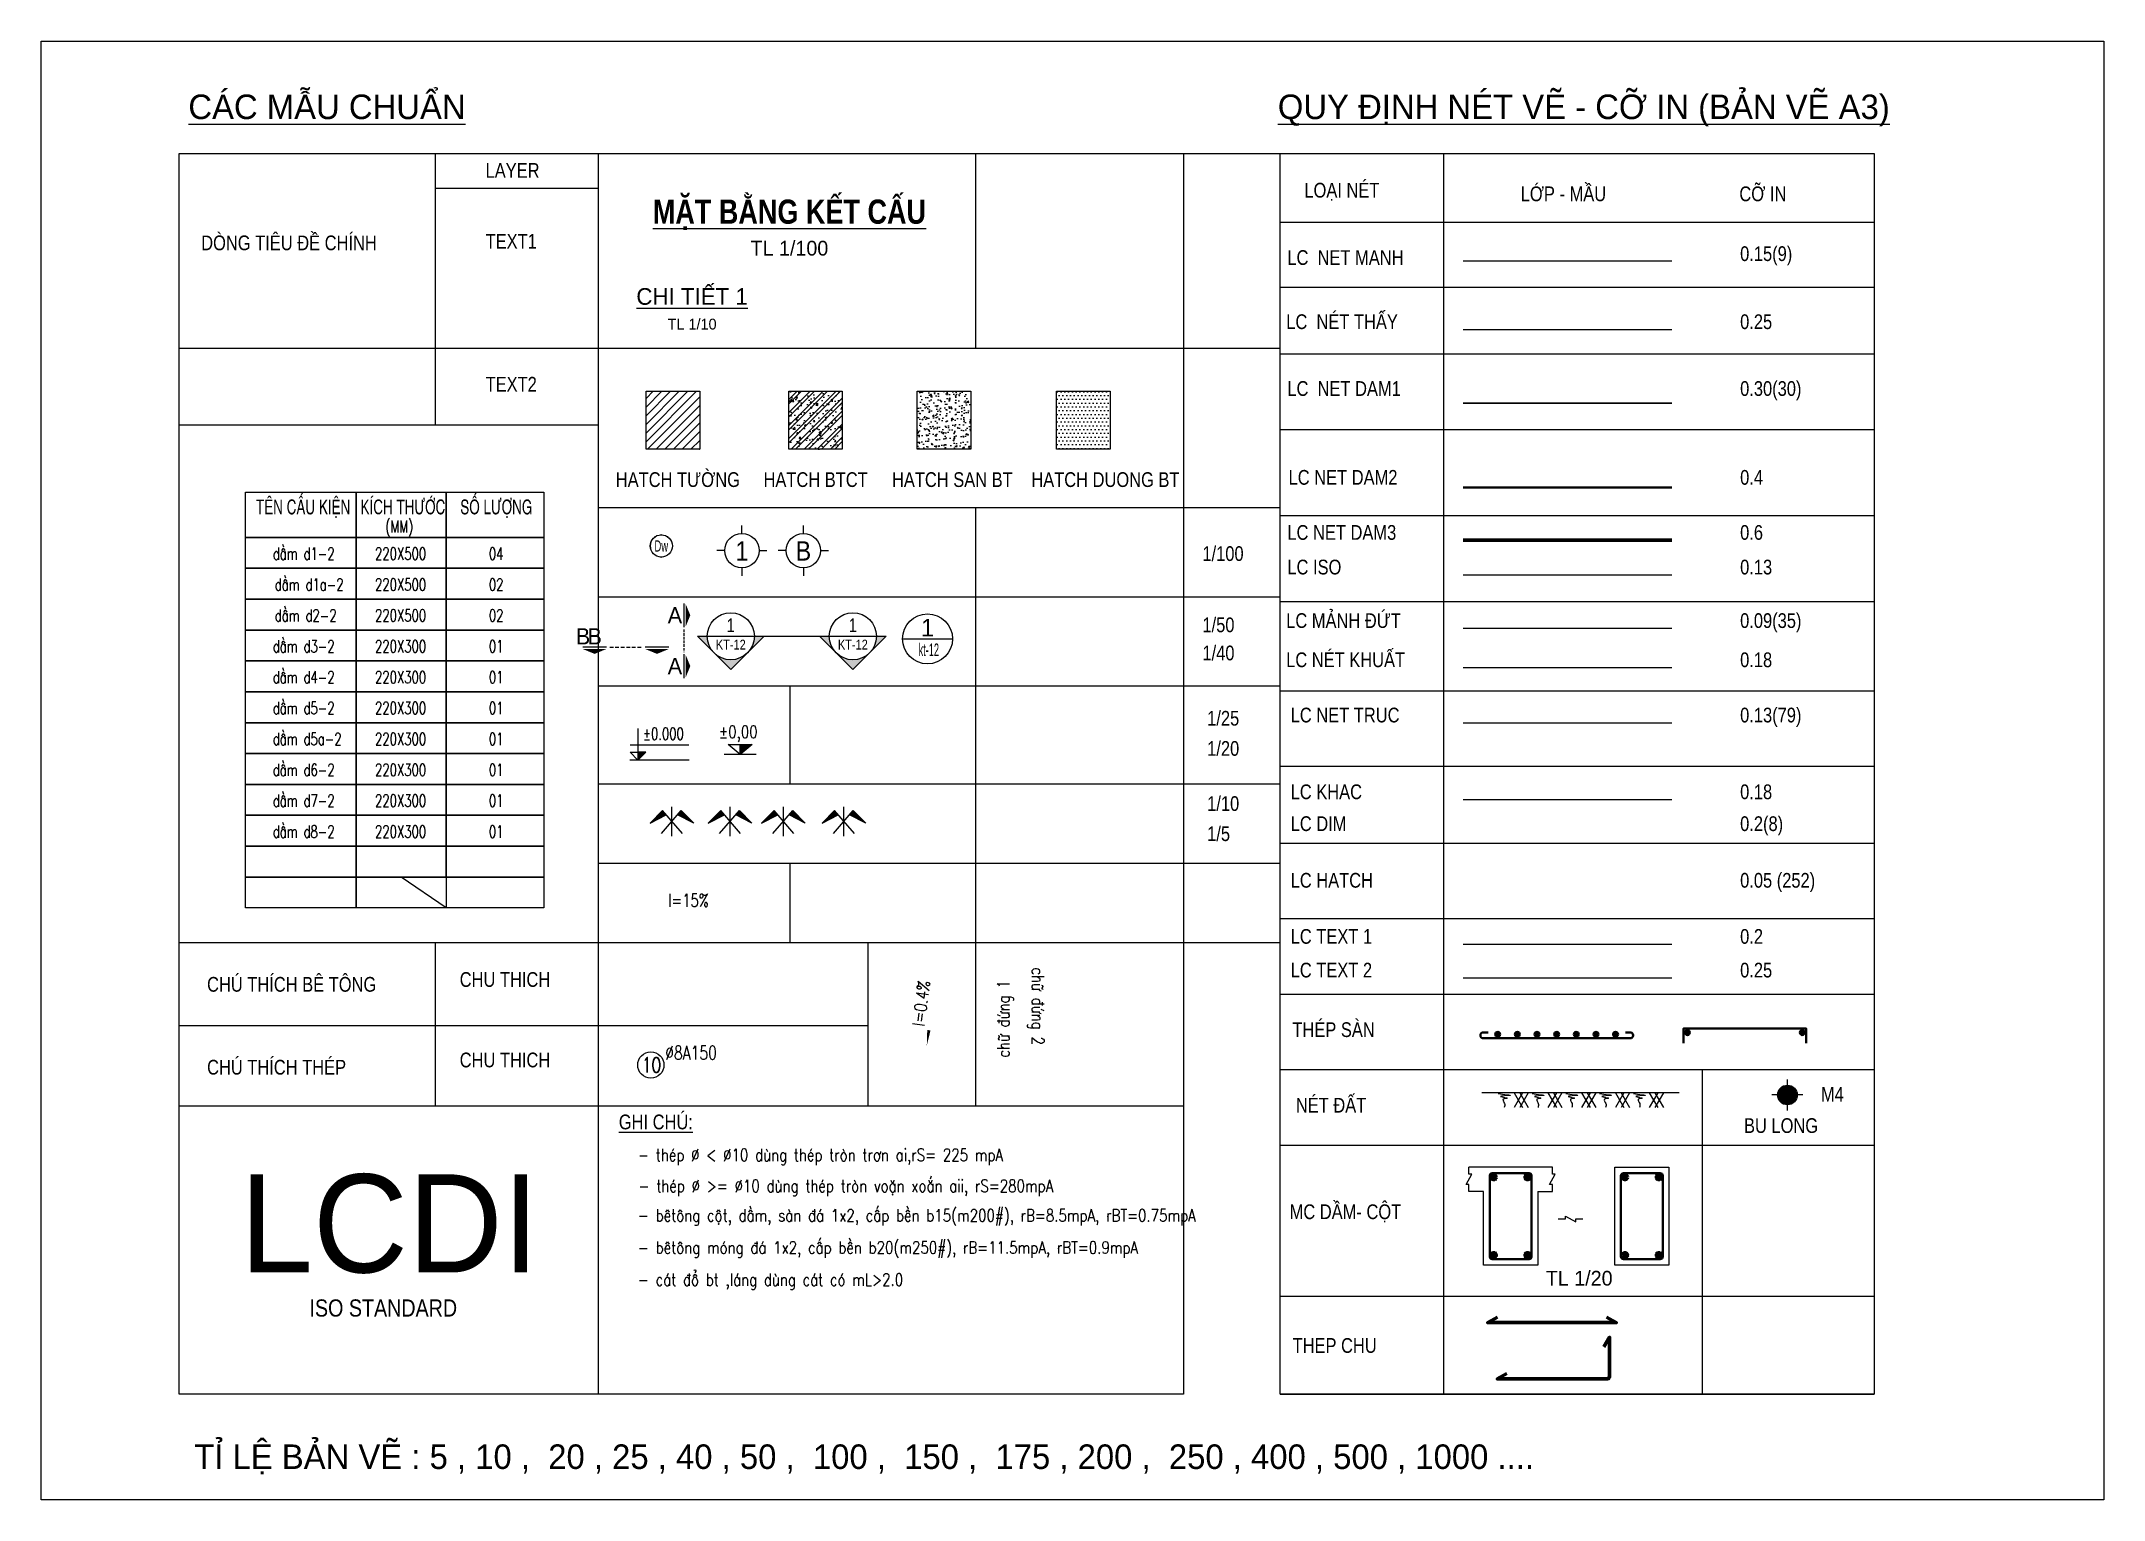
# Model space of a CAD drawing. Extents: x -326 to -87, y 337 to 506.
import ezdxf
from ezdxf.enums import TextEntityAlignment as Align

# ---------------------------------------------------------------- set-up
doc = ezdxf.new("R2010")
doc.units = 0
doc.header["$MEASUREMENT"] = 0
for name, pattern in [('CENTERX2', [4, 2.5, -0.5, 0.5, -0.5]), ('DASHDOT', [1, 0.5, -0.25, 0, -0.25]), ('HIDDEN', [0.375, 0.25, -0.125])]:
    doc.linetypes.add(name, pattern=pattern)
for name, color, linetype, lineweight in [('KICHTHUOC', 8, 'Continuous', 18), ('LC Dim', 8, 'Continuous', 18), ('LC Hatch', 252, 'Continuous', 9), ('LC Hatch @ 1 (1)', 252, 'Continuous', 0), ('LC ISO', 160, 'Continuous', 13), ('LC Khac', 4, 'Continuous', 9), ('LC MANH DUT', 35, 'HIDDEN', 5), ('LC Net dam 1', 30, 'Continuous', 30), ('LC Net dam2', 6, 'Continuous', 40), ('LC Net dam3', 1, 'Continuous', 60), ('LC Net khuat', 4, 'HIDDEN', 13), ('LC Net manh', 239, 'Continuous', 5), ('LC Net thay', 7, 'Continuous', 25), ('LC Net truc', 79, 'DASHDOT', 13), ('LC Text1', 3, 'Continuous', 20), ('LC Text2', 7, 'Continuous', 25), ('Text', 7, 'Continuous', 20), ('v-KICHTHUOC', 8, 'Continuous', 18), ('v-TEXT', 7, 'Continuous', 20)]:
    doc.layers.add(name, color=color, linetype=linetype, lineweight=lineweight)
doc.styles.add('arial', font='arial_0.ttf', dxfattribs={"width": 0.8})
doc.styles.add('Brief text', font='VHHELS.TTF')
doc.styles.add('General text 2', font='arial_0.ttf')
doc.styles.add('LC 1', font='VHAVANB.TTF')
doc.styles.add('LC 2', font='VHARIALN.TTF', dxfattribs={"width": 0.7})
doc.styles.add('LC 3', font='vnsimli.shx', dxfattribs={"width": 0.75})
doc.styles.add('LC3', font='VHARIALB.TTF', dxfattribs={"width": 0.8})
doc.styles.add('T1', font='Vnsimli.shx', dxfattribs={"width": 0.7})
doc.styles.add('T2', font='VHARIAL.TTF', dxfattribs={"width": 0.8})
doc.styles.add('text', font='hoatbif.shx', dxfattribs={"width": 0.7})
doc.styles.add('text1', font='VHHELS.TTF', dxfattribs={"width": 0.7, "height": 300})

# ---------------------------------------------------------------- blocks, each defined once
blk = doc.blocks.new('DXicon')
at = {"layer": 'LC Hatch', "ltscale": 50}
for points in [[(-1.15, 4.39), (-1.9, 5.26), (-4.45, 2.69)], [(4.45, 2.69), (1.9, 5.26), (1.15, 4.39)]]:
    blk.add_hatch(color=252, dxfattribs=at).paths.add_polyline_path(points)
at = {"layer": 'LC Net manh', "color": 8, "ltscale": 50}
for p, q in [((-1.9, 5.26), (-4.45, 2.69)), ((-4.45, 2.69), (-1.15, 4.39)), ((-2.13, 0.57), (1.9, 5.26)), ((2.13, 0.57), (-1.9, 5.26)), ((0, 0.04), (0, 6.04)), ((4.45, 2.69), (1.15, 4.39)), ((1.9, 5.26), (4.45, 2.69))]:
    blk.add_line(p, q, dxfattribs=at)
blk = doc.blocks.new('thep tron 2')
at = {"layer": 'LC Net dam2'}
for p, q in [((-0.5, 0.5), (0.5, 0.5)), ((0.35, 0.85), (-0.35, 0.15)), ((-0.35, 0.85), (0.35, 0.15)), ((0, 1), (0, 0))]:
    blk.add_line(p, q, dxfattribs=at)
blk.add_circle((0, 0.5), 0.5, dxfattribs=at)
blk = doc.blocks.new('theptron1')
at = {"layer": 'LC Net dam3'}
for p, q in [((-0.5, 0), (0.5, 0)), ((-0.35, 0.35), (0.35, -0.35)), ((0.35, 0.35), (-0.35, -0.35)), ((0, 0.5), (0, -0.5))]:
    blk.add_line(p, q, dxfattribs=at)
blk.add_circle((0, 0), 0.5, dxfattribs=at)
blk = doc.blocks.new('mat dat')
at = {"layer": 'LC Net manh'}
for p, q in [((2, 0), (3.73, -3)), ((3.73, 0), (2, -3)), ((3.15, 0), (4.88, -3)), ((4.88, 0), (3.15, -3))]:
    blk.add_line(p, q, dxfattribs=at)
blk.add_spline([(0, 0), (-1.21, -0.12), (1.21, -0.52), (-0.75, -0.75), (0.58, -1.1), (-0.23, -1.33), (0.06, -2.19), (0, -3)], degree=3, dxfattribs=at)
blk = doc.blocks.new('TTRUC')
at = {"layer": 'LC ISO'}
for p, q in [((0, 6.95), (0, 10.13)), ((-6.95, 0), (-10.13, 0)), ((6.95, 0), (10.13, 0)), ((0, -6.95), (0, -10.13))]:
    blk.add_line(p, q, dxfattribs=at)
at = {"layer": 'LC Net manh'}
blk.add_circle((0, 0), 6.95, dxfattribs=at)
blk = doc.blocks.new('TIEUDE1')
at = {"layer": 'LC Text2', "color": 7, "style": 'LC 1'}
blk.add_attdef('TIªU§Ò', text='', height=5, dxfattribs=at).set_placement((0, 0), align=Align.BOTTOM_CENTER)
blk.add_attdef('TL', text='', height=3, dxfattribs=at).set_placement((0, -2), align=Align.TOP_CENTER)
blk = doc.blocks.new('TIEUDE2')
at = {"layer": 'LC Text2', "color": 7, "style": 'LC 1'}
blk.add_attdef('%%UTIªU§Ò', text='', height=3.5, dxfattribs=at).set_placement((0, 0), align=Align.BOTTOM_CENTER)
blk.add_attdef('TL', text='', height=2.2, dxfattribs=at).set_placement((0, -1.8), align=Align.TOP_CENTER)
blk = doc.blocks.new('trich CT')
at = {"layer": 'LC ISO'}
blk.add_line((-500, 0), (500, 0), dxfattribs=at)
blk.add_circle((0, 0), 500, dxfattribs=at)
at = {"layer": 'LC Text1', "style": 'text1'}
blk.add_attdef('T', text='', height=350, dxfattribs=at).set_placement((0, 223), align=Align.MIDDLE_CENTER)
at = {"layer": 'LC Text1', "linetype": 'ByBlock', "style": 'text', "width": 0.7}
blk.add_attdef('KT', text='', height=250, dxfattribs=at).set_placement((0, -217), align=Align.MIDDLE_CENTER)
blk = doc.blocks.new('*U20')
at = {"layer": 'LC ISO'}
h = blk.add_hatch(color=256, dxfattribs=at)
h.paths.add_polyline_path([(0, -8.49), (4.24, -4.24, -0.198912), (0, -6, -0.198912), (-4.24, -4.24)])
h.paths.add_polyline_path([(8.49, 0), (6, 0, -0.198912), (4.24, -4.24)])
h.paths.add_polyline_path([(-4.24, -4.24, -0.198912), (-6, 0), (-8.49, 0)])
h = blk.add_hatch(color=256, dxfattribs=at)
h.paths.add_polyline_path([(31.08, -8.49), (35.32, -4.24, -0.198912), (31.08, -6, -0.198912), (26.84, -4.24)])
h.paths.add_polyline_path([(39.57, 0), (37.08, 0, -0.198912), (35.32, -4.24)])
h.paths.add_polyline_path([(26.84, -4.24, -0.198912), (25.08, 0), (22.59, 0)])
for p, q in [((-6, 0), (6, 0)), ((25.08, 0), (37.08, 0))]:
    blk.add_line(p, q, dxfattribs=at)
for points in [[(6, 0), (8.49, 0), (0, -8.49), (-8.49, 0), (-6, 0)], [(37.08, 0), (39.57, 0), (31.08, -8.49), (22.59, 0), (25.08, 0)]]:
    blk.add_lwpolyline(points, dxfattribs=at)
for centre in [(0, 0), (31.08, 0)]:
    blk.add_circle(centre, 6, dxfattribs=at)
at = {"layer": 'LC MANH DUT', "linetype": 'HIDDEN', "ltscale": 300}
blk.add_line((6, 0), (25.08, 0), dxfattribs=at)
at = {"layer": 'LC Text1', "style": 'Brief text', "width": 0.8, "flags": 8}
for tag, p in [('VIEW-NUMBER2', (0, 52)), ('VIEW-NUMBER1', (0, 0))]:
    blk.add_attdef(tag, text='', height=3.5, dxfattribs=at).set_placement(p, align=Align.BOTTOM_CENTER)
at = {"layer": 'LC Text1', "style": 'arial', "width": 0.8, "flags": 8}
for tag, p in [('SHEET-NUMBER2', (0, 51.13)), ('SHEET-NUMBER1', (0, -0.87))]:
    blk.add_attdef(tag, text='', height=2.5, dxfattribs=at).set_placement(p, align=Align.TOP_CENTER)
blk = doc.blocks.new('Caodo1')
at = {"layer": 'LC Text1'}
blk.add_hatch(color=4, dxfattribs=at).paths.add_polyline_path([(0, 200), (0, 0), (243, 200)])
at = {"layer": 'LC Text1', "color": 4}
for p, q in [((324, 0), (-324, 0)), ((0, 0), (0, 200))]:
    blk.add_line(p, q, dxfattribs=at)
blk.add_lwpolyline([(-243, 200), (243, 200), (0, 0), (0, 0)], close=True, dxfattribs=at)
at = {"layer": 'LC Text1', "color": 4, "style": 'T1', "width": 0.8}
blk.add_attdef('%%P0,00', text='', height=250, dxfattribs=at).set_placement((-39, 460), align=Align.MIDDLE_CENTER)
blk = doc.blocks.new('bu lon')
at = {"layer": 'LC Khac', "color": 9}
for p, q in [((0.79, 0), (-0.79, 0)), ((0, -0.79), (0, 0.79))]:
    blk.add_line(p, q, dxfattribs=at)
at = {"layer": 'LC Khac', "color": 7}
blk.add_circle((0, 0), 0.5, dxfattribs=at)
blk = doc.blocks.new('MM')
at = {"layer": 'LC Hatch', "color": 5, "const_width": 1.14}
for points in [[(-0.57, 0.01, -0.414214), (0, 0.58)], [(-0.57, 0.01, 0.414214), (0, -0.56)], [(0.57, 0, 0.414214), (0, 0.57)], [(0.57, 0.01, -0.414214), (0, -0.56)]]:
    blk.add_lwpolyline(points, format="xyb", dxfattribs=at)
at = {"layer": 'LC Khac', "xscale": 2.289702860291335, "yscale": 2.289702860291335, "zscale": 2.289702860291335}
blk.add_blockref('bu lon', (0, 0), dxfattribs=at)
blk = doc.blocks.new('CT')
at = {"layer": 'LC Text1', "lineweight": 15}
blk.add_hatch(color=4, dxfattribs=at).paths.add_polyline_path([(3.25, 1.6), (1.64, 1.6), (1.64, 0)])
at = {"layer": 'LC Text1', "color": 4, "lineweight": 15, "ltscale": 50}
for p, q in [((12.09, 0), (0, 0)), ((0.05, 3.14), (12, 3.14))]:
    blk.add_line(p, q, dxfattribs=at)
for points in [[(1.64, 6.43), (1.64, 0)], [(1.64, 0), (0.03, 1.6), (1.64, 1.6)], [(1.64, 0), (3.25, 1.6), (1.64, 1.6)]]:
    blk.add_lwpolyline(points, dxfattribs=at)
at = {"layer": 'LC Text1', "color": 4, "style": 'LC 3', "width": 0.75}
blk.add_attdef('CT', (1.91, 3.5), '', height=2.2, dxfattribs=at)
blk = doc.blocks.new('*U21')
at = {"layer": 'Defpoints'}
blk.add_lwpolyline([(0, 2.97), (-1.75, 2.41), (-2.83, 0.92), (-2.83, -0.92), (-1.75, -2.41), (0, -2.98), (1.75, -2.41), (2.83, -0.92), (2.83, 0.92), (1.75, 2.41)], close=True, dxfattribs=at)
at = {"layer": 'LC Text1', "style": 'General text 2', "width": 0.6, "flags": 8}
blk.add_attdef('SYMBOL', text='', height=3, dxfattribs=at).set_placement((0, 0), align=Align.MIDDLE_CENTER)
blk.add_wipeout([(0, 2.97), (-1.75, 2.41), (-2.83, 0.92), (-2.83, -0.92), (-1.75, -2.41), (0, -2.98), (1.75, -2.41), (2.83, -0.92), (2.83, 0.92), (1.75, 2.41)]).dxf.layer = 'LC Net manh'
at = {"layer": 'LC ISO'}
blk.add_circle((0, 0), 2.98, dxfattribs=at)
blk = doc.blocks.new('matcatdoc')
at = {"layer": 'LC Khac', "color": 1, "ltscale": 2}
for p, q in [((0, 485), (0, 0)), ((0, -550), (0, -1036))]:
    blk.add_line(p, q, dxfattribs=at)
for points in [[(134, 243, 0, 471, 0), (37, 243, 275, 275, 0)], [(134, -793, 0, 471, 0), (37, -793, 275, 275, 0)]]:
    blk.add_lwpolyline(points, format="xyseb", dxfattribs=at)
at = {"layer": 'LC MANH DUT', "ltscale": 200}
blk.add_line((0, -49), (0, -506), dxfattribs=at)
at = {"ltscale": 2, "style": 'LC 1'}
for p in [(-179, 243), (-179, -793)]:
    blk.add_attdef('LC', text='', height=330, dxfattribs=at).set_placement(p, align=Align.MIDDLE_CENTER)
blk = doc.blocks.new('*U19')
at = {"layer": 'LC Khac', "color": 1, "ltscale": 2}
for p, q in [((0, 0), (-485, 0)), ((1271, 0), (785, 0))]:
    blk.add_line(p, q, dxfattribs=at)
for points in [[(-243, -134, 0, 471, 0), (-243, -37, 275, 275, 0)], [(1028, -134, 0, 471, 0), (1028, -37, 275, 275, 0)]]:
    blk.add_lwpolyline(points, format="xyseb", dxfattribs=at)
at = {"layer": 'LC MANH DUT', "ltscale": 300}
blk.add_line((66, 0), (732, 0), dxfattribs=at)
at = {"ltscale": 2, "style": 'LC 1'}
for p in [(-243, 222), (1028, 222)]:
    blk.add_attdef('LC', text='', height=330, dxfattribs=at).set_placement(p, align=Align.MIDDLE_CENTER)
blk = doc.blocks.new('DODOC1')
at = {"layer": 'KICHTHUOC'}
blk.add_lwpolyline([(-630, 0, 0, 0, 0), (762, 0, 0, 66.7, 0), (443, 0, 66.7, 66.7, 0)], format="xyseb", dxfattribs=at)
at = {"layer": 'Text', "style": 'T1', "width": 0.8}
blk.add_attdef('DOC', text='', height=250, dxfattribs=at).set_placement((-79, 226), align=Align.MIDDLE_CENTER)

msp = doc.modelspace()

# ---------------------------------------------------------------- hatches: boundary and pattern name
at = {"layer": 'LC Hatch', "ltscale": 3}
h = msp.add_hatch(dxfattribs=at)
h.set_pattern_fill('AR-CONC', color=256, scale=0.2)
h.set_pattern_definition([(50, (-1.0692, 0), (1.4345204, -0.1255043), [0.15, -1.65]), (355, (-1.0692, 0), (-0.2775027, 1.5043843), [0.12, -1.32]), (100.4514, (-0.9496, -0.0105), (1.1570188, 1.378879), [0.1274804, -1.4022842]), (46.1842, (-1.0692, 0.4), (2.134482, -0.331038), [0.225, -2.475]), (96.6356, (-0.8913, 0.3724), (1.869325, 1.948236), [0.191221, -2.103426]), (351.1842, (-1.0692, 0.4), (1.869324, 1.948237), [0.18, -1.98]), (21, (-0.8692, 0.3), (1.193814, -0.8052378), [0.15, -1.65]), (326, (-0.8692, 0.3), (0.4866307, 1.4503), [0.12, -1.32]), (71.4514, (-0.7697, 0.2329), (1.6804453, 0.645061), [0.1274804, -1.4022842]), (37.5, (-1.0692, 0), (0.0243197, 0.6657877), [0, -1.304, 0, -1.34, 0, -1.325]), (7.5, (-1.0692, 0), (0.5261391, 0.7888234), [0, -0.764, 0, -1.274, 0, -0.505]), (327.5, (-1.5152, 0), (1.0676449, -0.04510974), [0, -0.5, 0, -1.56, 0, -2.07]), (317.5, (-1.7152, 0), (1.1663723, 0.20021), [0, -0.65, 0, -1.036, 0, -1.47])])
h.paths.add_polyline_path([(-218.05, 465.11), (-224.25, 465.11), (-224.25, 458.41), (-218.05, 458.41)])
h = msp.add_hatch(dxfattribs=at)
h.set_pattern_fill('DOTS', color=256, scale=7, angle=-6e-09)
h.paths.add_polyline_path([(-201.92, 465.11), (-208.12, 465.11), (-208.12, 458.41), (-201.92, 458.41)])
at = {"layer": 'LC Hatch @ 1 (1)', "ltscale": 2}
h = msp.add_hatch(dxfattribs=at)
h.set_pattern_fill('ANSI31', color=256, scale=5.688, angle=2.961e-09)
h.paths.add_polyline_path([(-249.45, 458.41), (-249.45, 465.11), (-255.65, 465.11), (-255.65, 458.41)])
h = msp.add_hatch(dxfattribs=at)
h.set_pattern_fill('BTCT', color=256, scale=0.284396)
h.set_pattern_definition([(50, (-252.8224, 812.4415), (2.039858, -0.1784645), [0.213297, -2.346266]), (355, (-252.8224, 812.4415), (-0.394603, 2.139203), [0.170638, -1.877013]), (100.4514, (-252.6524, 812.4266), (1.645257, 1.960737), [0.181274, -1.994019]), (46.1842, (-252.8224, 813.0103), (3.03519, -0.47073), [0.319945, -3.5194]), (96.6356, (-252.5694, 812.971), (2.658142, 2.77035), [0.271912, -2.991028]), (351.1842, (-252.8224, 813.0103), (2.65814, 2.770353), [0.255956, -2.81552]), (21, (-252.538, 812.8681), (1.697579, -1.1450314), [0.213297, -2.346266]), (326, (-252.538, 812.8681), (0.691979, 2.062297), [0.170638, -1.877013]), (71.4514, (-252.3965, 812.7727), (2.389558, 0.917263), [0.181274, -1.994019]), (37.5, (-252.8224, 812.4415), (0.0345821, 0.9467363), [0, -1.854261, 0, -1.9054522, 0, -1.8841225]), (7.5, (-252.8224, 812.4415), (0.748159, 1.1216906), [0, -1.086392, 0, -1.8116016, 0, -0.7180995]), (327.5, (-253.4566, 812.4415), (1.5181689, -0.0641451), [0, -0.7109896, 0, -2.2182877, 0, -2.943497]), (317.5, (-253.741, 812.4415), (1.6585573, 0.2846944), [0, -0.9242865, 0, -1.4731705, 0, -2.0903095]), (45, (-252.8224, 812.4415), (-0.7541184, 0.7541184), []), (45, (-252.3196, 812.4415), (-0.7541184, 0.7541184), [])])
h.paths.add_polyline_path([(-232.93, 465.11), (-239.13, 465.11), (-239.13, 458.41), (-232.93, 458.41)])

# ---------------------------------------------------------------- linework, layer by layer
at = {"layer": 'Defpoints', "ltscale": 0.2}
msp.add_lwpolyline([(-325.72, 505.66), (-86.82, 505.66), (-86.82, 336.73), (-325.72, 336.73)], close=True, dxfattribs=at)
at = {"layer": 'LC ISO', "ltscale": 0.5}
msp.add_line((-161.02, 443.86, 0), (-136.84, 443.86, 0), dxfattribs=at)
at = {"layer": 'LC Khac', "ltscale": 0.5}
msp.add_line((-161.02, 417.82, 0), (-136.84, 417.82, 0), dxfattribs=at)
at = {"layer": 'LC MANH DUT', "ltscale": 300}
msp.add_line((-161.02, 437.66, 0), (-136.84, 437.66, 0), dxfattribs=at)
at = {"layer": 'LC Net dam 1'}
msp.add_line((-161.02, 463.73, 0), (-136.84, 463.73, 0), dxfattribs=at)
at = {"layer": 'LC Net dam2', "ltscale": 5}
msp.add_line((-136.84, 453.95, 0), (-161.02, 453.95, 0), dxfattribs=at)
at = {"layer": 'LC Net dam2'}
msp.add_lwpolyline([(-142.23, 390.86), (-141.66, 390.86, -0.414214), (-141.34, 390.54), (-141.34, 390.5, -0.414214), (-141.66, 390.18), (-150.18, 390.18), (-158.7, 390.18, -0.414214), (-159.02, 390.5), (-159.02, 390.54, -0.414214), (-158.7, 390.86), (-158.13, 390.86)], format="xyb", dxfattribs=at)
msp.add_lwpolyline([(-135.51, 389.59), (-135.51, 391.29), (-121.29, 391.29), (-121.29, 389.59)], dxfattribs=at)
for points in [[(-157.94, 364.88), (-157.94, 374.26, -0.414214), (-157.65, 374.55), (-153.39, 374.55, -0.414214), (-153.1, 374.26), (-153.1, 364.88, -0.414214), (-153.39, 364.59), (-157.65, 364.59, -0.414214)], [(-142.74, 364.88), (-142.74, 374.26, -0.414214), (-142.45, 374.55), (-138.19, 374.55, -0.414214), (-137.9, 374.26), (-137.9, 364.88, -0.414214), (-138.19, 364.59), (-142.45, 364.59, -0.414214)]]:
    msp.add_lwpolyline(points, format="xyb", close=True, dxfattribs=at)
at = {"layer": 'LC Net dam3', "ltscale": 0.5}
msp.add_line((-161.02, 447.87, 0), (-136.84, 447.87, 0), dxfattribs=at)
at = {"layer": 'LC Net dam3', "ltscale": 5}
msp.add_lwpolyline([(-157.06, 357.88), (-158.17, 357.24), (-143.29, 357.24), (-144.4, 357.88)], dxfattribs=at)
at = {"layer": 'LC Net dam3'}
msp.add_lwpolyline([(-144.71, 354.44), (-144.07, 355.54), (-144.07, 351, -0.414214), (-144.35, 350.72), (-157.08, 350.72), (-155.97, 351.36)], format="xyb", dxfattribs=at)
at = {"layer": 'LC Net khuat', "ltscale": 300}
msp.add_line((-161.02, 433.11, 0), (-136.84, 433.11, 0), dxfattribs=at)
at = {"layer": 'LC Net manh'}
msp.add_line((-161.02, 480.23, 0), (-136.84, 480.23, 0), dxfattribs=at)
for points in [[(-160.35, 372.41), (-160.35, 373.23), (-160.68, 373.23), (-160.03, 374.44), (-160.35, 374.44), (-160.35, 375.26)], [(-150.68, 372.41), (-150.68, 373.23), (-151.01, 373.23), (-150.36, 374.44), (-150.68, 374.44), (-150.68, 375.26)], [(-150, 369.25), (-149.18, 369.25), (-149.18, 369.58), (-147.97, 368.92), (-147.97, 369.25), (-147.15, 369.25)]]:
    msp.add_lwpolyline(points, dxfattribs=at)
at = {"layer": 'LC Net thay'}
for p, q in [((-280.08, 492.66, 0), (-280.08, 461.22, 0)), ((-261.23, 492.66, 0), (-261.23, 348.95, 0)), ((-217.49, 492.66, 0), (-217.49, 470.12, 0)), ((-193.43, 492.66, 0), (-182.21, 492.66, 0)), ((-163.28, 492.66, 0), (-163.28, 348.95, 0)), ((-261.23, 488.62, 0), (-280.08, 488.62, 0)), ((-182.21, 484.69, 0), (-113.41, 484.69, 0)), ((-182.21, 477.17, 0), (-113.41, 477.17, 0)), ((-161.02, 472.27, 0), (-136.84, 472.27, 0)), ((-309.76, 470.12, 0), (-217.49, 470.12, 0)), ((-309.76, 470.12, 0), (-182.21, 470.12, 0)), ((-182.21, 469.45, 0), (-113.41, 469.45, 0)), ((-309.76, 461.22, 0), (-261.23, 461.22, 0)), ((-182.21, 460.67, 0), (-113.41, 460.67, 0)), ((-261.23, 451.65, 0), (-182.21, 451.65, 0)), ((-217.49, 451.65, 0), (-217.49, 382.34, 0)), ((-182.21, 450.72, 0), (-113.41, 450.72, 0)), ((-261.23, 441.31, 0), (-182.21, 441.31, 0)), ((-182.21, 440.77, 0), (-113.41, 440.77, 0)), ((-261.23, 430.98, 0), (-182.21, 430.98, 0)), ((-239.01, 430.98, 0), (-239.01, 419.65, 0)), ((-182.21, 430.43, 0), (-113.41, 430.43, 0)), ((-182.21, 421.68, 0), (-113.41, 421.68, 0)), ((-261.23, 419.65, 0), (-182.21, 419.65, 0)), ((-182.21, 412.79, 0), (-113.41, 412.79, 0)), ((-261.23, 410.44, 0), (-217.49, 410.44, 0)), ((-261.23, 410.44, 0), (-182.21, 410.44, 0)), ((-239.01, 410.44, 0), (-239.01, 401.27, 0)), ((-182.21, 404.04, 0), (-113.41, 404.04, 0)), ((-309.76, 401.27, 0), (-182.21, 401.27, 0)), ((-280.08, 401.27, 0), (-280.08, 382.34, 0)), ((-229.95, 382.34, 0), (-229.95, 401.27, 0)), ((-161.02, 397.18, 0), (-136.84, 397.18, 0)), ((-182.21, 395.3, 0), (-113.41, 395.3, 0)), ((-309.76, 391.65, 0), (-229.95, 391.65, 0)), ((-182.21, 386.55, 0), (-113.41, 386.55, 0)), ((-133.34, 386.55, 0), (-133.34, 348.95, 0)), ((-309.76, 382.34, 0), (-193.43, 382.34, 0)), ((-309.76, 382.34, 0), (-193.43, 382.34, 0)), ((-135.99, 383.86, 0), (-158.85, 383.86, 0)), ((-182.21, 377.81, 0), (-113.41, 377.81, 0)), ((-150.68, 375.26, 0), (-160.35, 375.26, 0)), ((-158.65, 372.41, 0), (-160.35, 372.41, 0)), ((-152.39, 372.41, 0), (-150.68, 372.41, 0)), ((-182.21, 360.31, 0), (-113.41, 360.31, 0)), ((-182.21, 348.95, 0), (-113.41, 348.95, 0))]:
    msp.add_line(p, q, dxfattribs=at)
for points in [[(-309.76, 492.66), (-193.43, 492.66), (-193.43, 348.95), (-309.76, 348.95)], [(-182.21, 492.66), (-113.41, 492.66), (-113.41, 348.95), (-182.21, 348.95)], [(-143.45, 375.26), (-137.19, 375.26), (-137.19, 363.88), (-143.45, 363.88)]]:
    msp.add_lwpolyline(points, close=True, dxfattribs=at)
msp.add_lwpolyline([(-152.39, 372.41), (-152.39, 363.88), (-158.65, 363.88), (-158.65, 372.41)], dxfattribs=at)
at = {"layer": 'LC Net truc', "linetype": 'CENTERX2', "ltscale": 200}
msp.add_line((-161.02, 426.71, 0), (-136.84, 426.71, 0), dxfattribs=at)
at = {"layer": 'LC Text1'}
msp.add_line((-161.02, 401.08, 0), (-136.84, 401.08, 0), dxfattribs=at)
at = {"layer": 'LC Text2', "ltscale": 2}
for points in [[(-255.65, 465.11), (-249.45, 465.11), (-249.45, 458.41), (-255.65, 458.41)], [(-239.13, 465.11), (-232.93, 465.11), (-232.93, 458.41), (-239.13, 458.41)], [(-224.25, 465.11), (-218.05, 465.11), (-218.05, 458.41), (-224.25, 458.41)], [(-208.12, 465.11), (-201.92, 465.11), (-201.92, 458.41), (-208.12, 458.41)]]:
    msp.add_lwpolyline(points, close=True, dxfattribs=at)
at = {"layer": 'LC Text2', "ltscale": 100}
msp.add_circle((-255.11, 387.08, 0), 1.52, dxfattribs=at)

# ---------------------------------------------------------------- block references
ref = msp.add_blockref('matcatdoc', (-251.3, 437.79, 0), dxfattribs=dict(xscale=0.005687917097509208, yscale=0.005687917097509208, zscale=0.005687917097509208))
ref.add_attrib('LC', 'A', dxfattribs={"ltscale": 2, "height": 1.88, "style": 'LC 1'}).set_placement((-252.32, 433.28, 0), align=Align.MIDDLE_CENTER)
ref.add_attrib('LC', 'A', dxfattribs={"ltscale": 2, "height": 1.88, "style": 'LC 1'}).set_placement((-252.32, 439.17, 0), align=Align.MIDDLE_CENTER)
ref = msp.add_blockref('*U19', (-260.24, 435.46, 0), dxfattribs=dict(xscale=0.005687917097509208, yscale=0.005687917097509208, zscale=0.005687917097509208))
ref.add_attrib('LC', 'B', dxfattribs={"ltscale": 2, "height": 1.88, "style": 'LC 1'}).set_placement((-262.97, 436.73, 0), align=Align.MIDDLE_CENTER)
ref.add_attrib('LC', 'B', dxfattribs={"ltscale": 2, "height": 1.88, "style": 'LC 1'}).set_placement((-261.62, 436.73, 0), align=Align.MIDDLE_CENTER)
at = {"layer": 'LC Dim'}
for p, xscale, yscale, zscale in [((-157.48, 374.09, 0), 0.5687917097507428, 0.5687917097507428, 0.5687917097507428), ((-153.56, 374.09, 0), -0.5687917097507428, 0.5687917097507419, 0.5687917097507419), ((-142.28, 374.09, 0), 0.5687917097507428, 0.5687917097507428, 0.5687917097507428), ((-138.36, 374.09, 0), -0.5687917097507428, 0.5687917097507419, 0.5687917097507419)]:
    msp.add_blockref('theptron1', p, dxfattribs=dict(at, xscale=xscale, yscale=yscale, zscale=zscale))
at = {"layer": 'LC Dim', "rotation": 180.0000000029612}
for p, xscale, yscale, zscale in [((-157.48, 365.05, 0), -0.5687917097507428, 0.5687917097507419, 0.5687917097507419), ((-153.56, 365.05, 0), 0.5687917097507428, 0.5687917097507428, 0.5687917097507428), ((-142.28, 365.05, 0), -0.5687917097507428, 0.5687917097507419, 0.5687917097507419), ((-138.36, 365.05, 0), 0.5687917097507428, 0.5687917097507428, 0.5687917097507428)]:
    msp.add_blockref('theptron1', p, dxfattribs=dict(at, xscale=xscale, yscale=yscale, zscale=zscale))
at = {"layer": 'LC Hatch', "xscale": 0.5687917097507428, "yscale": 0.5687917097507428, "zscale": 0.5687917097507428}
for p in [(-252.67, 413.56, 0), (-245.93, 413.56, 0), (-239.76, 413.56, 0), (-232.74, 413.56, 0)]:
    msp.add_blockref('DXicon', p, dxfattribs=at)
at = {"layer": 'LC ISO', "xscale": 0.2866267117083, "yscale": 0.2866267117083, "zscale": 0.2866267117083}
for p in [(-244.56, 446.66, 0), (-237.44, 446.66, 0)]:
    msp.add_blockref('TTRUC', p, dxfattribs=at)
at = {"layer": 'LC ISO'}
ref = msp.add_blockref('*U20', (-245.85, 436.74, 0), dxfattribs=dict(at, xscale=0.4550333678007365, yscale=0.4550333678007365, zscale=0.4550333678007365))
ref.add_attrib('VIEW-NUMBER1', '1', dxfattribs={"layer": 'LC Text1', "height": 1.59, "style": 'Brief text', "width": 0.8}).set_placement((-245.85, 436.74, 0), align=Align.BOTTOM_CENTER)
ref.add_attrib('SHEET-NUMBER1', 'KT-12', dxfattribs={"layer": 'LC Text1', "height": 1.138, "style": 'arial', "width": 0.8}).set_placement((-245.85, 436.34, 0), align=Align.TOP_CENTER)
ref.add_attrib('VIEW-NUMBER2', '1', dxfattribs={"layer": 'LC Text1', "height": 1.59, "style": 'Brief text', "width": 0.8}).set_placement((-231.71, 436.74, 0), align=Align.BOTTOM_CENTER)
ref.add_attrib('SHEET-NUMBER2', 'KT-12', dxfattribs={"layer": 'LC Text1', "height": 1.138, "style": 'arial', "width": 0.8}).set_placement((-231.71, 436.34, 0), align=Align.TOP_CENTER)
ref = msp.add_blockref('trich CT', (-223.06, 436.44, 0), dxfattribs=dict(at, xscale=0.005791924724436953, yscale=0.005791924724436953, zscale=0.005791924724436953))
ref.add_attrib('T', '1', dxfattribs={"layer": 'LC Text2', "height": 2.03, "style": 'text1'}).set_placement((-223.06, 437.73, 0), align=Align.MIDDLE_CENTER)
ref.add_attrib('KT', ' kt-12', dxfattribs={"layer": 'LC Text2', "linetype": 'ByBlock', "height": 1.448, "style": 'text', "width": 0.55}).set_placement((-223.06, 435.18, 0), align=Align.MIDDLE_CENTER)
at = {"layer": 'LC Khac', "xscale": 0.5687917097507428, "yscale": 0.5687917097507428, "zscale": 0.5687917097507428}
for p in [(-156.26, 383.86, 0), (-152.35, 383.86, 0), (-148.44, 383.86, 0), (-144.53, 383.86, 0), (-140.61, 383.86, 0)]:
    msp.add_blockref('mat dat', p, dxfattribs=at)
at = {"layer": 'LC MANH DUT', "xscale": 0.993651568707117, "yscale": 0.993651568707117, "zscale": 0.993651568707117}
msp.add_blockref('MM', (-123.46, 383.61, 0), dxfattribs=at)
at = {"layer": 'LC Net dam2', "xscale": 0.5687917097507428, "yscale": 0.5687917097507428, "zscale": 0.5687917097507428}
for p in [(-157.02, 390.35, 0), (-154.74, 390.35, 0), (-152.47, 390.35, 0), (-150.19, 390.35, 0), (-147.92, 390.35, 0), (-145.64, 390.35, 0), (-143.37, 390.35, 0)]:
    msp.add_blockref('thep tron 2', p, dxfattribs=at)
at = {"layer": 'LC Net dam2', "rotation": 180.0000000029612}
for p, xscale, yscale, zscale in [((-135.05, 391.12, 0), -0.5687917097507428, 0.5687917097507419, 0.5687917097507419), ((-121.74, 391.12, 0), 0.5687917097507428, 0.5687917097507428, 0.5687917097507428)]:
    msp.add_blockref('thep tron 2', p, dxfattribs=dict(at, xscale=xscale, yscale=yscale, zscale=zscale))
at = {"layer": 'LC Text1'}
ref = msp.add_blockref('CT', (-257.53, 422.39, 0), dxfattribs=dict(at, xscale=0.5687917097507428, yscale=0.5687917097507428, zscale=0.5687917097507428))
ref.add_attrib('CT', '%%P0.000', (-256.03, 424.74, 0), dxfattribs={"color": 3, "height": 1.411, "style": 'LC 3', "width": 0.7})
ref = msp.add_blockref('Caodo1', (-244.76, 423.06, 0), dxfattribs=dict(at, xscale=0.005687917097509208, yscale=0.005687917097509208, zscale=0.005687917097509208))
ref.add_attrib('%%P0,00', '%%p0,00', dxfattribs={"layer": 'LC Text2', "height": 1.422, "style": 'T1', "width": 0.8}).set_placement((-244.98, 425.67, 0), align=Align.MIDDLE_CENTER)
at = {"layer": 'LC Text2'}
ref = msp.add_blockref('TIEUDE1', (-239.06, 483.68, 0), dxfattribs=dict(at, xscale=0.5687917097507428, yscale=0.5687917097507428, zscale=0.5687917097507428))
ref.add_attrib('TIªU§Ò', '%%UmÆt b»ng kÕt cÊu', dxfattribs={"color": 7, "height": 2.801, "style": 'LC3', "width": 0.8}).set_placement((-239.06, 483.68, 0), align=Align.BOTTOM_CENTER)
ref.add_attrib('TL', 'TL 1/100', dxfattribs={"color": 7, "height": 1.706, "style": 'LC 1'}).set_placement((-239.06, 482.54, 0), align=Align.TOP_CENTER)
ref = msp.add_blockref('TIEUDE2', (-250.33, 474.55, 0), dxfattribs=dict(at, xscale=0.5687917097507428, yscale=0.5687917097507428, zscale=0.5687917097507428))
ref.add_attrib('%%UTIªU§Ò', '%%Uchi tiÕt 1', dxfattribs={"color": 7, "height": 1.9317, "style": 'LC 1'}).set_placement((-250.33, 474.55, 0), align=Align.BOTTOM_CENTER)
ref.add_attrib('TL', 'TL 1/10', dxfattribs={"color": 7, "height": 1.251, "style": 'LC 1'}).set_placement((-250.33, 473.52, 0), align=Align.TOP_CENTER)
at = {"layer": 'v-KICHTHUOC'}
ref = msp.add_blockref('DODOC1', (-222.57, 393.61), dxfattribs=dict(at, xscale=-0.005688000000000002, yscale=0.005688000000000002, zscale=0.005688000000000001, rotation=82.32757088871766))
ref.add_attrib('DOC', 'I=0.4%', dxfattribs={"layer": 'v-TEXT', "height": 1.422, "rotation": 82.3276, "style": 'T1', "width": 0.8}).set_placement((-223.79, 394.22), align=Align.MIDDLE_CENTER)

# ---------------------------------------------------------------- texts
at = {"layer": 'LC Text1', "ltscale": 0.2, "style": 'LC 1', "width": 0.9}
for s, p in [('1', (-244.56, 444.83, 0)), ('B', (-237.44, 444.83, 0))]:
    msp.add_text(s, height=2.24, dxfattribs=at).set_placement(p, align=Align.BOTTOM_CENTER)
at = {"layer": 'LC Text1', "style": 'LC 3', "width": 0.75}
msp.add_text(' I=15%%%', height=1.491, dxfattribs=at).set_placement((-253.87, 405.4, 0))
at = {"layer": 'LC Text1', "color": 3, "style": 'LC 3', "width": 0.8}
for s, rotation, p in [('ch÷ ®øng 2', 270, (-210.99, 398.36, 0)), ('ch÷ ®øng 1', 90, (-213.56, 387.94, 0))]:
    msp.add_text(s, height=1.422, rotation=rotation, dxfattribs=at).set_placement(p)
for s, p in [('- thÐp %%C < %%C10 dïng thÐp trßn tr¬n ai,rS= 225 mpA', (-256.59, 375.96, 0)), ('- thÐp %%C >= %%C10 dïng thÐp trßn voÆn xo¾n aii, rS=280mpA', (-256.53, 372.37, 0)), ('- bªt«ng cét, dÇm, sµn ®¸ 1x2, cÊp bÒn b15(m200#), rB=8.5mpA, rBT=0.75mpA', (-256.6, 368.95, 0)), ('- bªt«ng mãng ®¸ 1x2, cÊp bÒn b20(m250#), rB=11.5mpA, rBT=0.9mpA', (-256.6, 365.23, 0)), ('- c¸t ®æ bt ,l¸ng dïng c¸t cã mL>2.0', (-256.6, 361.51, 0))]:
    msp.add_text(s, height=1.422, dxfattribs=at).set_placement(p)
at = {"layer": 'LC Text2', "lineweight": -2}
for s, height, style, p in [('%%uc¸c mÉu chuÈn', 2.844, 'LC 1', (-308.68, 496.64, 0)), ('%%Uquy ®Þnh nÐt vÏ - cì in (b¶n vÏ A3)', 2.844, 'LC 1', (-182.49, 496.64, 0)), ('tl 1/20', 1.706, 'LC 1', (-151.45, 361.53, 0)), ('iso standard', 1.9908, 'LC 2', (-294.65, 357.94, 0)), ('tØ lÖ b¶n vÏ : 5 , 10 ,  20 , 25 , 40 , 50 ,  100 ,  150 ,  175 , 200 ,  250 , 400 , 500 , 1000 ....', 2.844, 'LC 1', (-308, 340.29, 0))]:
    msp.add_text(s, height=height, dxfattribs=dict(at, style=style)).set_placement(p)
at = {"layer": 'LC Text2', "style": 'T2', "width": 0.8}
for s, height, p in [('layer', 1.706, (-274.25, 489.84, 0)), ('lo¹i nÐt', 1.706, (-179.41, 487.55, 0)), ('Líp - mÇu', 1.706, (-154.36, 487.13, 0)), ('cì in', 1.706, (-129.03, 487.13, 0)), ('dßng tiªu ®Ò chÝnh', 1.7064, (-307.19, 481.45, 0)), ('text1', 1.706, (-274.25, 481.64, 0)), ('LC  Net manh', 1.7064, (-181.38, 479.75, 0)), ('0.15(9)', 1.706, (-128.94, 480.2, 0)), ('LC  nÐt thÊy', 1.7064, (-181.51, 472.32, 0)), ('0.25 ', 1.706, (-128.94, 472.32, 0)), ('text2', 1.706, (-274.25, 465.08, 0)), ('LC  Net dam1', 1.7064, (-181.38, 464.58, 0)), ('0.30(30)', 1.706, (-128.94, 464.58, 0)), ('HATCH T¦êNG', 1.7064, (-259.17, 454.03, 0)), ('HATCH BTCT', 1.706, (-242.06, 454.03, 0)), ('HATCH SAN BT', 1.7064, (-227.18, 454.03, 0)), ('HATCH DUONG BT', 1.7064, (-211.04, 454.03, 0)), ('LC Net dam2', 1.7064, (-181.24, 454.29, 0)), ('0.4', 1.706, (-128.94, 454.29, 0)), ('LC Net dam3', 1.7064, (-181.38, 447.91, 0)), ('0.6', 1.706, (-128.94, 447.91, 0)), ('1/100', 1.706, (-191.22, 445.46, 0)), ('LC iso', 1.706, (-181.38, 443.9, 0)), ('0.13', 1.706, (-128.94, 443.9, 0)), ('LC m¶nh ®øt', 1.7064, (-181.52, 437.7, 0)), ('1/50', 1.706, (-191.22, 437.21, 0)), ('0.09(35)', 1.706, (-128.94, 437.7, 0)), ('1/40', 1.706, (-191.22, 433.95, 0)), ('LC nÐt khuÊt', 1.7064, (-181.52, 433.16, 0)), ('0.18', 1.706, (-128.94, 433.16, 0)), ('1/25', 1.706, (-190.67, 426.39, 0)), ('LC Net truc', 1.7064, (-181, 426.76, 0)), ('0.13(79)', 1.706, (-128.94, 426.76, 0)), ('1/20', 1.706, (-190.67, 422.89, 0)), ('1/10', 1.706, (-190.67, 416.51, 0)), ('LC khac', 1.706, (-181, 417.87, 0)), ('0.18', 1.706, (-128.94, 417.87, 0)), ('LC dim', 1.706, (-181, 414.18, 0)), ('0.2(8)', 1.706, (-128.94, 414.18, 0)), ('1/5', 1.706, (-190.67, 413.02, 0)), ('LC Hatch', 1.706, (-181, 407.62, 0)), ('0.05 (252)', 1.706, (-128.94, 407.62, 0)), ('LC text 1', 1.706, (-181, 401.12, 0)), ('0.2', 1.706, (-128.94, 401.12, 0)), ('LC text 2', 1.706, (-181, 397.22, 0)), ('0.25', 1.706, (-128.94, 397.22, 0)), ('chó thÝch bª t«ng', 1.7064, (-306.51, 395.57, 0)), ('chu thich', 1.706, (-277.25, 396.13, 0)), ('thÐp sµn', 1.706, (-180.8, 390.32, 0)), ('chó thÝch thÐp', 1.7064, (-306.51, 385.97, 0)), ('chu thich', 1.706, (-277.25, 386.81, 0)), ('nÐt ®Êt', 1.706, (-180.4, 381.57, 0)), ('m4', 1.706, (-119.58, 382.84, 0)), ('%%Ughi chó:', 1.7064, (-258.82, 379.63, 0)), ('bu long', 1.706, (-128.49, 379.21, 0)), ('mc dÇm- cét', 1.7064, (-181.12, 369.23, 0)), ('thep chu', 1.706, (-180.78, 353.74, 0))]:
    msp.add_text(s, height=height, dxfattribs=at).set_placement(p)
at = {"layer": 'LC Text2', "ltscale": 100, "style": 'LC 3', "width": 0.75}
msp.add_text('10', height=1.738, dxfattribs=at).set_placement((-255.03, 387.08, 0), align=Align.MIDDLE_CENTER)
at = {"layer": 'LC Text2', "linetype": 'ByBlock', "style": 'LC 3', "width": 0.75}
msp.add_text('%%C8A150', height=1.58, dxfattribs=at).set_placement((-253.45, 387.71, 0))
at = {"layer": 'LC Text2', "lineweight": -2, "style": 'LC 1'}
msp.add_text('LCDI', height=11.376, dxfattribs=at).set_placement((-285.37, 368.74, 0), align=Align.MIDDLE)

# ---------------------------------------------------------------- next in the draw order: wipeouts: each hides what was drawn before it
at = {"ltscale": 500}
msp.add_wipeout([(-302.04, 453.42), (-267.49, 453.42), (-267.49, 405.27), (-302.04, 405.27)], dxfattribs=at).translate(0, 0, 0).dxf.layer = 'LC Net truc'

# ---------------------------------------------------------------- next in the draw order: linework, layer by layer
at = {"layer": 'LC Dim', "ltscale": 3}
msp.add_lwpolyline([(-325.72, 505.66), (-86.83, 505.66), (-86.83, 336.73), (-325.72, 336.73)], close=True, dxfattribs=at)
at = {"layer": 'LC MANH DUT', "ltscale": 500}
for points in [[(-302.04, 453.42), (-289.24, 453.42), (-289.24, 448.18), (-302.04, 448.18)], [(-289.24, 453.42), (-278.83, 453.42), (-278.83, 448.18), (-289.24, 448.18)], [(-278.83, 453.42), (-267.49, 453.42), (-267.49, 448.18), (-278.83, 448.18)], [(-302.04, 448.18), (-289.24, 448.18), (-289.24, 444.61), (-302.04, 444.61)], [(-289.24, 448.18), (-278.83, 448.18), (-278.83, 444.61), (-289.24, 444.61)], [(-278.83, 448.18), (-267.49, 448.18), (-267.49, 444.61), (-278.83, 444.61)], [(-302.04, 444.61), (-289.24, 444.61), (-289.24, 441.03), (-302.04, 441.03)], [(-289.24, 444.61), (-278.83, 444.61), (-278.83, 441.03), (-289.24, 441.03)], [(-278.83, 444.61), (-267.49, 444.61), (-267.49, 441.03), (-278.83, 441.03)], [(-302.04, 441.03), (-289.24, 441.03), (-289.24, 437.45), (-302.04, 437.45)], [(-289.24, 441.03), (-278.83, 441.03), (-278.83, 437.45), (-289.24, 437.45)], [(-278.83, 441.03), (-267.49, 441.03), (-267.49, 437.45), (-278.83, 437.45)], [(-302.04, 437.45), (-289.24, 437.45), (-289.24, 433.88), (-302.04, 433.88)], [(-289.24, 437.45), (-278.83, 437.45), (-278.83, 433.88), (-289.24, 433.88)], [(-278.83, 437.45), (-267.49, 437.45), (-267.49, 433.88), (-278.83, 433.88)], [(-302.04, 433.88), (-289.24, 433.88), (-289.24, 430.3), (-302.04, 430.3)], [(-289.24, 433.88), (-278.83, 433.88), (-278.83, 430.3), (-289.24, 430.3)], [(-278.83, 433.88), (-267.49, 433.88), (-267.49, 430.3), (-278.83, 430.3)], [(-302.04, 430.3), (-289.24, 430.3), (-289.24, 426.73), (-302.04, 426.73)], [(-289.24, 430.3), (-278.83, 430.3), (-278.83, 426.73), (-289.24, 426.73)], [(-278.83, 430.3), (-267.49, 430.3), (-267.49, 426.73), (-278.83, 426.73)], [(-302.04, 426.73), (-289.24, 426.73), (-289.24, 423.15), (-302.04, 423.15)], [(-289.24, 426.73), (-278.83, 426.73), (-278.83, 423.15), (-289.24, 423.15)], [(-278.83, 426.73), (-267.49, 426.73), (-267.49, 423.15), (-278.83, 423.15)], [(-302.04, 423.15), (-289.24, 423.15), (-289.24, 419.57), (-302.04, 419.57)], [(-289.24, 423.15), (-278.83, 423.15), (-278.83, 419.57), (-289.24, 419.57)], [(-278.83, 423.15), (-267.49, 423.15), (-267.49, 419.57), (-278.83, 419.57)], [(-302.04, 419.57), (-289.24, 419.57), (-289.24, 416), (-302.04, 416)], [(-289.24, 419.57), (-278.83, 419.57), (-278.83, 416), (-289.24, 416)], [(-278.83, 419.57), (-267.49, 419.57), (-267.49, 416), (-278.83, 416)], [(-302.04, 416), (-289.24, 416), (-289.24, 412.42), (-302.04, 412.42)], [(-289.24, 416), (-278.83, 416), (-278.83, 412.42), (-289.24, 412.42)], [(-278.83, 416), (-267.49, 416), (-267.49, 412.42), (-278.83, 412.42)], [(-302.04, 412.42), (-289.24, 412.42), (-289.24, 408.85), (-302.04, 408.85)], [(-289.24, 412.42), (-278.83, 412.42), (-278.83, 408.85), (-289.24, 408.85)], [(-278.83, 412.42), (-267.49, 412.42), (-267.49, 408.85), (-278.83, 408.85)], [(-302.04, 408.85), (-289.24, 408.85), (-289.24, 405.27), (-302.04, 405.27)], [(-289.24, 408.85), (-278.83, 408.85), (-278.83, 405.27), (-289.24, 405.27)], [(-284.03, 408.85), (-267.49, 408.85), (-267.49, 405.27), (-278.83, 405.27)]]:
    msp.add_lwpolyline(points, close=True, dxfattribs=at)

# ---------------------------------------------------------------- next in the draw order: texts
at = {"layer": 'LC Text1', "color": 3, "style": 'LC 3', "width": 0.7}
for s, p in [('(MM)', (-285.86, 448.75, 0)), ('dÇm d1-2', (-298.89, 445.6, 0)), ('220X500', (-287.06, 445.6, 0)), ('04', (-273.87, 445.6, 0)), ('dÇm d1a-2', (-298.66, 442.02, 0)), ('220X500', (-287.06, 442.02, 0)), ('02', (-273.87, 442.02, 0)), ('dÇm d2-2', (-298.66, 438.44, 0)), ('220X500', (-287.06, 438.44, 0)), ('02', (-273.87, 438.44, 0)), ('dÇm d3-2', (-298.89, 434.87, 0)), ('220X300', (-287.06, 434.87, 0)), ('01', (-273.87, 434.87, 0)), ('dÇm d4-2', (-298.89, 431.29, 0)), ('220X300', (-287.06, 431.29, 0)), ('01', (-273.87, 431.29, 0)), ('dÇm d5-2', (-298.89, 427.72, 0)), ('220X300', (-287.06, 427.72, 0)), ('01', (-273.87, 427.72, 0)), ('dÇm d5a-2', (-298.89, 424.14, 0)), ('220X300', (-287.06, 424.14, 0)), ('01', (-273.87, 424.14, 0)), ('dÇm d6-2', (-298.89, 420.56, 0)), ('220X300', (-287.06, 420.56, 0)), ('01', (-273.87, 420.56, 0)), ('dÇm d7-2', (-298.89, 416.99, 0)), ('220X300', (-287.06, 416.99, 0)), ('01', (-273.87, 416.99, 0)), ('dÇm d8-2', (-298.89, 413.41, 0)), ('220X300', (-287.06, 413.41, 0)), ('01', (-273.87, 413.41, 0))]:
    msp.add_text(s, height=1.411, dxfattribs=at).set_placement(p)
at = {"layer": 'LC Text2', "lineweight": -2, "style": 'LC 2', "width": 0.8}
for s, height, p in [('tªn cÊu kiÖn', 1.7064, (-300.85, 450.87, 0)), ('kÝch th\xadíc', 1.706, (-288.74, 450.87, 0)), ('sè l\xadîng', 1.706, (-277.18, 450.87, 0))]:
    msp.add_text(s, height=height, dxfattribs=at).set_placement(p)

# ---------------------------------------------------------------- next in the draw order: block references
at = {"layer": 'LC Net manh'}
ref = msp.add_blockref('*U21', (-253.9, 447.2, 0), dxfattribs=dict(at, xscale=0.4336200328452929, yscale=0.4336200328452929, zscale=0.4336200328452929))
ref.add_attrib('SYMBOL', 'Dw', dxfattribs={"layer": 'LC Text1', "height": 1.301, "style": 'General text 2', "width": 0.6}).set_placement((-253.9, 447.2, 0), align=Align.MIDDLE_CENTER)

doc.saveas('drawing.dxf')
